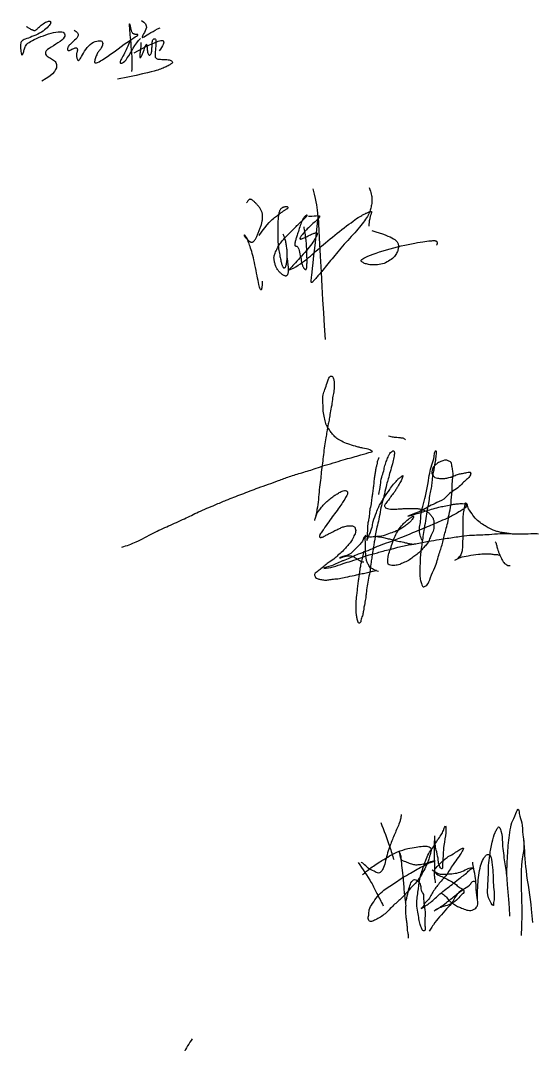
# Model space of a CAD drawing. Header units: millimetres. Extents: x 14385 to 129787, y 107826 to 186798.
# Drawn here: x 68383 to 69451, y 130557 to 132667 of the extents above; entities that cross this region are included whole.
import ezdxf

# ---------------------------------------------------------------- set-up
doc = ezdxf.new("R2010")
doc.units = ezdxf.units.MM
doc.header["$LTSCALE"] = 1000
doc.layers.add('TK', color=1, linetype='Continuous')

msp = doc.modelspace()

# ---------------------------------------------------------------- linework, layer by layer
at = {"layer": 'TK', "color": 12, "linetype": 'Continuous'}
for points in [[(68394.6, 132654.6), (68396.4, 132653.6), (68398.1, 132652.6), (68399.6, 132651.7), (68401.1, 132650.8), (68402.5, 132650), (68403.8, 132649.2), (68405.1, 132648.5), (68406.2, 132647.9), (68407.4, 132647.3), (68408.4, 132646.8), (68409.5, 132646.5), (68410.5, 132646.2), (68411.4, 132646), (68412.3, 132646.1), (68413.2, 132646.2), (68414.1, 132646.6), (68415, 132647.2), (68415.9, 132647.9), (68416.8, 132648.8), (68417.8, 132649.9), (68419, 132651.1), (68420.3, 132652.4), (68421.8, 132653.9), (68423.6, 132655.4), (68425.6, 132657), (68427.7, 132658.6), (68430, 132660.2), (68432.4, 132661.7), (68434.7, 132663), (68437, 132664.1), (68439, 132665), (68440.9, 132665.5), (68442.4, 132665.7), (68443.7, 132665.5), (68444.5, 132665), (68445.1, 132664.1), (68445.3, 132663), (68445.1, 132661.7), (68444.5, 132660.1), (68443.4, 132658.2), (68442, 132656.3), (68440.2, 132654.1), (68438, 132651.9), (68435.5, 132649.6), (68432.6, 132647.3), (68429.4, 132645), (68426, 132642.8), (68422.4, 132640.7), (68418.6, 132638.7), (68414.6, 132636.8), (68410.6, 132635.1), (68406.6, 132633.5), (68402.8, 132632), (68399.2, 132630.6), (68395.9, 132629.4), (68392.9, 132628.3), (68390.5, 132627.4), (68388.4, 132626.4), (68386.8, 132625.4), (68385.5, 132624.4), (68384.5, 132623.1), (68383.8, 132621.7), (68383.3, 132619.8), (68383, 132617.6), (68382.9, 132615), (68382.9, 132612.1), (68383.1, 132609), (68383.3, 132605.9), (68383.7, 132603), (68384.1, 132600.4), (68384.7, 132598.3), (68385.2, 132596.8), (68385.9, 132596.1), (68386.5, 132596.1), (68387.2, 132596.7), (68387.8, 132597.7), (68388.4, 132599.2), (68389, 132600.9), (68389.6, 132602.8), (68390.1, 132604.7), (68390.6, 132606.6), (68391, 132608.5), (68391.6, 132610.4), (68392.3, 132612.3), (68393.2, 132614.1), (68394.4, 132616), (68396, 132617.9), (68398.1, 132619.8), (68400.7, 132621.7), (68403.9, 132623.7), (68407.4, 132625.6), (68411.4, 132627.6), (68415.7, 132629.6), (68420.3, 132631.6), (68425.2, 132633.5), (68430.3, 132635.4), (68435.5, 132637.2), (68440.8, 132639), (68446.1, 132640.5), (68451.2, 132641.8), (68456, 132642.8), (68460.5, 132643.4), (68464.5, 132643.6), (68467.9, 132643.3), (68470.6, 132642.4), (68472.6, 132641.1), (68473.9, 132639.3), (68474.4, 132637.2), (68474.1, 132634.7), (68473, 132632.1), (68471, 132629.3), (68468.2, 132626.4), (68464.5, 132623.5), (68460.2, 132620.6), (68455.6, 132617.7), (68450.8, 132614.8), (68446.2, 132612), (68442.1, 132609.3), (68438.6, 132606.7), (68436, 132604.2), (68434.6, 132601.8), (68434.2, 132599.5), (68434.7, 132597.4), (68435.9, 132595.4), (68437.7, 132593.5), (68439.8, 132591.8), (68442.2, 132590.2), (68444.7, 132588.8), (68447, 132587.5), (68449.2, 132586.3), (68451.2, 132585.1), (68453.1, 132583.7), (68454.6, 132582.2), (68455.8, 132580.5), (68456.8, 132578.4), (68457.3, 132575.9), (68457.4, 132572.9), (68456.9, 132569.5), (68455.4, 132565.6), (68452.9, 132561.4), (68449, 132556.9), (68443.5, 132552.1), (68436.2, 132547.1), (68426.9, 132542)], [(68584.4, 132608.5), (68590.8, 132613.4), (68596.8, 132617.8), (68602.5, 132621.7), (68607.7, 132625.1), (68612.4, 132628.1), (68616.4, 132630.7), (68619.7, 132632.8), (68622.3, 132634.5), (68623.9, 132635.8), (68624.8, 132636.7), (68625.1, 132637.3), (68624.9, 132637.7), (68624.2, 132637.9), (68623.2, 132638), (68622.1, 132638), (68620.9, 132638.1), (68619.7, 132638.2), (68618.6, 132638.3), (68617.5, 132638.6), (68616.5, 132639), (68615.6, 132639.5), (68614.7, 132640.1), (68614, 132641), (68613.3, 132641.9), (68612.7, 132643.1), (68612.1, 132644.5), (68611.7, 132645.9), (68611.3, 132647.4), (68610.9, 132649), (68610.6, 132650.5), (68610.3, 132652), (68610, 132653.4), (68609.8, 132654.6), (68609.5, 132655.7), (68609.2, 132656.7), (68609, 132657.6), (68608.7, 132658.2), (68608.5, 132658.8), (68608.2, 132659.2), (68608, 132659.5), (68607.8, 132659.6), (68607.6, 132659.5), (68607.4, 132659.1), (68607.3, 132658.5), (68607.2, 132657.5), (68607.2, 132656.1), (68607.3, 132654.2), (68607.4, 132651.8), (68607.6, 132648.9), (68607.9, 132645.4), (68608.2, 132641.4), (68608.6, 132636.9), (68609.1, 132631.8), (68609.6, 132626.2), (68610.1, 132620.1), (68610.7, 132613.4), (68611.3, 132606.4), (68611.8, 132599), (68612.2, 132591.6), (68612.5, 132584.4), (68612.7, 132577.6), (68612.6, 132571.5), (68612.2, 132566.2), (68611.5, 132562)], [(68632.3, 132666.8), (68637.4, 132663.4), (68640.6, 132659.7), (68642.1, 132656), (68642.4, 132652.3), (68641.6, 132648.6), (68640.2, 132645.2), (68638.5, 132642), (68636.8, 132639.1), (68635.4, 132636.7), (68634.4, 132634.8), (68633.7, 132633.3), (68633.6, 132632.3), (68633.9, 132631.8), (68634.7, 132631.8), (68636.1, 132632.3), (68638.1, 132633.3), (68640.8, 132634.9), (68644, 132636.9), (68647.7, 132639.2), (68651.8, 132641.7), (68656.2, 132644.4), (68660.9, 132647), (68665.7, 132649.6), (68670.6, 132651.9)], [(68493.3, 132646.6), (68497.7, 132644), (68500.3, 132641.3), (68501.5, 132638.6), (68501.5, 132635.8), (68500.5, 132633.2), (68498.8, 132630.6), (68496.8, 132628.1), (68494.5, 132625.9), (68492.4, 132623.9), (68490.4, 132622.1), (68488.5, 132620.5), (68486.8, 132619), (68485.2, 132617.6), (68483.8, 132616.3), (68482.6, 132614.9), (68481.6, 132613.5), (68480.8, 132612), (68480.3, 132610.5), (68479.9, 132609.1), (68479.9, 132607.8), (68480.1, 132606.6), (68480.5, 132605.7), (68481.3, 132605.1), (68482.3, 132604.9), (68483.7, 132605.1), (68485.3, 132605.7), (68487, 132606.4), (68488.9, 132607.4), (68490.8, 132608.3), (68492.6, 132609.2), (68494.3, 132609.9), (68495.8, 132610.4), (68497.1, 132610.5), (68498.2, 132610.2), (68499, 132609.7), (68499.6, 132609), (68500, 132608.2), (68500.3, 132607.2), (68500.4, 132606.1), (68500.3, 132605.1), (68500.1, 132604.1), (68499.9, 132603.1), (68499.6, 132602.1), (68499.2, 132601.1), (68498.9, 132600), (68498.6, 132598.9), (68498.4, 132597.8), (68498.3, 132596.5), (68498.3, 132595.1), (68498.4, 132593.6), (68498.6, 132592.1), (68498.9, 132590.6), (68499.3, 132589.1), (68499.7, 132587.8), (68500.2, 132586.6), (68500.7, 132585.6), (68501.1, 132584.8), (68501.6, 132584.3), (68502.2, 132584.2), (68502.8, 132584.4), (68503.6, 132585.1), (68504.5, 132586.2), (68505.7, 132587.9), (68507.1, 132590.1), (68508.7, 132592.8), (68510.6, 132596.1), (68512.7, 132599.6), (68515.1, 132603.4), (68517.6, 132607.1), (68520.4, 132610.8), (68523.4, 132614.2), (68526.6, 132617.3), (68530, 132619.8), (68533.5, 132621.8), (68536.9, 132623.3), (68540.2, 132624.3), (68543.3, 132624.9), (68546.1, 132625), (68548.4, 132624.6), (68550.3, 132623.9), (68551.5, 132622.7), (68552.2, 132621.2), (68552.4, 132619.4), (68552.2, 132617.5), (68551.8, 132615.6), (68551.1, 132613.6), (68550.2, 132611.7), (68549.3, 132610), (68548.3, 132608.5), (68547.4, 132607.2), (68546.5, 132606), (68545.5, 132604.9), (68544.6, 132603.8), (68543.7, 132602.6), (68542.8, 132601.3), (68541.9, 132599.8), (68541, 132598), (68540.1, 132596.1), (68539.2, 132594), (68538.4, 132591.9), (68537.7, 132589.7), (68537.1, 132587.7), (68536.5, 132585.7), (68536.1, 132583.9), (68535.8, 132582.4), (68535.7, 132581.1), (68535.9, 132580.2), (68536.3, 132579.5), (68537.1, 132579.2), (68538.3, 132579.2), (68539.9, 132579.7), (68542, 132580.5), (68544.8, 132581.8), (68548.1, 132583.6), (68552.1, 132586), (68556.8, 132589), (68562.4, 132592.7), (68568.8, 132597.1), (68576.1, 132602.3), (68584.4, 132608.5)], [(68631.3, 132621.4), (68631.1, 132616.9), (68630.9, 132612.8), (68630.6, 132609.2), (68630.2, 132606), (68629.9, 132603.2), (68629.5, 132600.7), (68629.2, 132598.5), (68629, 132596.6), (68628.9, 132594.9), (68628.8, 132593.5), (68628.9, 132592.4), (68629, 132591.5), (68629.2, 132590.8), (68629.4, 132590.4), (68629.8, 132590.2), (68630.2, 132590.3), (68630.7, 132590.6), (68631.2, 132591.2), (68631.8, 132592), (68632.5, 132593.1), (68633.2, 132594.5), (68634, 132596.2), (68634.8, 132598.2), (68635.7, 132600.5), (68636.7, 132603.2), (68637.6, 132606), (68638.6, 132608.9), (68639.6, 132611.6), (68640.4, 132614), (68641.3, 132615.9), (68642, 132617.2), (68642.6, 132617.7), (68643, 132617.2), (68643.4, 132616), (68643.6, 132614.1), (68643.8, 132611.8), (68644, 132609.3), (68644.2, 132606.6), (68644.5, 132604), (68644.8, 132601.6), (68645.3, 132599.6), (68645.9, 132598), (68646.6, 132596.8), (68647.4, 132595.9), (68648.2, 132595.4), (68649, 132595.2), (68649.7, 132595.4), (68650.5, 132595.8), (68651.1, 132596.5), (68651.8, 132597.5), (68652.3, 132598.7), (68652.8, 132600.1), (68653.2, 132601.8), (68653.5, 132603.6), (68653.7, 132605.7), (68653.9, 132607.9), (68654, 132610.2), (68654.1, 132612.6), (68654.2, 132615.1), (68654.2, 132617.5), (68654.4, 132619.8), (68654.6, 132622), (68654.9, 132624), (68655.4, 132625.7), (68656.1, 132627.1), (68656.9, 132628.2), (68657.7, 132628.9), (68658.6, 132629.3), (68659.5, 132629.3), (68660.4, 132628.9), (68661.1, 132628.1), (68661.7, 132626.9), (68662, 132625.2), (68662.2, 132623.2), (68662.3, 132621), (68662.2, 132618.5), (68662, 132615.8), (68661.8, 132613.1), (68661.5, 132610.4), (68661.2, 132607.8), (68661, 132605.3), (68660.8, 132603), (68660.6, 132600.9), (68660.5, 132598.9), (68660.4, 132597), (68660.4, 132595.4), (68660.5, 132593.9), (68660.6, 132592.5), (68660.9, 132591.4), (68661.3, 132590.4), (68661.8, 132589.5), (68662.5, 132588.8), (68663.4, 132588.2), (68664.5, 132587.8), (68665.9, 132587.4), (68667.6, 132587.1), (68669.6, 132586.9), (68671.9, 132586.8), (68674.4, 132586.7), (68677, 132586.6), (68679.6, 132586.5), (68682.2, 132586.3), (68684.8, 132586.1), (68687.1, 132585.8), (68689.3, 132585.4), (68691.2, 132584.9), (68692.8, 132584.3), (68694.2, 132583.6), (68695.2, 132582.9), (68695.9, 132582), (68696.2, 132581.2), (68696.2, 132580.3), (68695.8, 132579.4), (68695, 132578.4), (68693.9, 132577.5), (68692.5, 132576.5), (68690.9, 132575.5), (68689.2, 132574.5), (68687.3, 132573.5), (68685.4, 132572.5), (68683.4, 132571.5), (68681.3, 132570.5), (68679.2, 132569.6), (68676.9, 132568.6), (68674.5, 132567.6), (68671.9, 132566.5), (68669, 132565.5), (68666, 132564.5), (68662.6, 132563.4), (68658.3, 132562.2), (68652.6, 132560.8), (68644.9, 132558.9), (68634.6, 132556.6), (68621.2, 132553.7), (68604.1, 132550.1), (68582.6, 132545.7)], [(68609.2, 132626.1), (68607.5, 132621.8), (68605.8, 132617.6), (68604.1, 132613.6), (68602.4, 132609.7), (68600.7, 132606), (68599, 132602.5), (68597.4, 132599.2), (68595.8, 132596), (68594.2, 132593.1), (68592.6, 132590.4), (68591.3, 132587.9), (68590.1, 132585.7), (68589.2, 132583.7), (68588.5, 132582), (68588.3, 132580.7), (68588.4, 132579.7), (68589.1, 132579), (68590.1, 132578.8), (68591.6, 132579), (68593.4, 132579.8), (68595.5, 132581.2), (68597.9, 132583.3), (68600.5, 132586), (68603.2, 132589.6), (68606.1, 132594), (68609.1, 132599), (68612.2, 132604.4), (68615.5, 132609.9), (68618.9, 132615.5), (68622.5, 132620.7), (68626.3, 132625.4), (68630.2, 132629.4)], [(68617.4, 132600.4), (68635.2, 132609.5), (68649.1, 132616.3), (68659.5, 132621), (68667, 132624), (68672, 132625.5), (68675.1, 132625.8), (68676.9, 132625.4), (68677.7, 132624.3), (68678.1, 132622.9), (68678.2, 132621.3), (68677.8, 132619.3), (68677, 132617.1), (68675.7, 132614.4), (68673.9, 132611.4), (68671.5, 132608), (68668.7, 132604.1)], [(69101.7, 132322.4), (69103.1, 132318.7), (69104.4, 132315.4), (69105.3, 132312.2), (69106.1, 132309.2), (69106.6, 132306.4), (69107, 132303.8), (69107.3, 132301.2), (69107.4, 132298.8), (69107.5, 132296.4), (69107.4, 132294), (69107.2, 132291.7), (69107, 132289.4), (69106.7, 132287.2), (69106.2, 132284.9), (69105.8, 132282.6), (69105.2, 132280.4), (69104.5, 132278.1), (69103.8, 132275.8), (69103, 132273.4), (69102, 132270.9), (69100.9, 132268.4), (69099.6, 132265.8), (69098.1, 132263.1), (69096.4, 132260.2), (69094.5, 132257.3), (69092.3, 132254.2), (69090, 132251), (69087.4, 132247.6), (69084.7, 132244.2), (69081.8, 132240.6), (69078.7, 132237), (69075.4, 132233.2), (69072, 132229.4), (69068.5, 132225.5), (69064.9, 132221.5), (69061.3, 132217.6), (69057.6, 132213.6), (69054, 132209.6), (69050.4, 132205.6), (69046.9, 132201.7), (69043.6, 132197.8), (69040.3, 132194), (69037.1, 132190.2), (69034.1, 132186.5), (69031, 132182.9), (69028.1, 132179.3), (69025.2, 132175.7), (69022.4, 132172.2), (69019.6, 132168.7), (69016.8, 132165.3), (69014.1, 132161.9), (69011.4, 132158.7), (69008.9, 132155.6), (69006.4, 132152.6), (69004.1, 132149.8), (69001.9, 132147.2), (68999.9, 132144.8), (68998, 132142.6), (68996.2, 132140.5), (68994.6, 132138.6), (68993.1, 132136.9), (68991.7, 132135.3), (68990.4, 132133.9), (68989.2, 132132.6), (68988.2, 132131.4), (68987.2, 132130.3), (68986.3, 132129.3), (68985.5, 132128.5), (68984.8, 132127.8), (68984.2, 132127.3), (68983.7, 132126.9), (68983.3, 132126.7), (68982.9, 132126.8), (68982.6, 132127.1), (68982.5, 132127.7), (68982.4, 132128.7), (68982.4, 132130.2), (68982.5, 132132.3), (68982.7, 132134.9), (68983, 132138.2), (68983.5, 132142.3), (68984.1, 132148), (68985.1, 132156.1), (68986.3, 132167.4), (68988, 132182.8), (68990.2, 132203.1), (68993, 132229.1), (68996.4, 132261.7)], [(68996.4, 132261.7), (68995.7, 132269.7), (68995.1, 132276.1), (68994.5, 132281.6), (68993.7, 132287), (68992.6, 132292.8), (68991.2, 132299.8), (68989.2, 132308.6), (68986.6, 132320)], [(68881.2, 132129.8), (68881.1, 132125.1), (68881, 132121.3), (68880.8, 132118.2), (68880.5, 132115.8), (68880.1, 132114), (68879.7, 132112.8), (68879.3, 132112.1), (68878.8, 132111.8), (68878.3, 132112), (68877.8, 132112.6), (68877.2, 132113.7), (68876.6, 132115.3), (68875.9, 132117.3), (68875.2, 132119.9), (68874.4, 132123.1), (68873.6, 132126.8), (68872.7, 132131.1), (68871.7, 132135.8), (68870.7, 132141), (68869.7, 132146.4), (68868.6, 132151.9), (68867.5, 132157.5), (68866.4, 132163), (68865.3, 132168.3), (68864.1, 132173.3), (68863, 132178), (68861.8, 132182.5), (68860.7, 132186.7), (68859.6, 132190.6), (68858.5, 132194.3), (68857.4, 132197.7), (68856.4, 132200.9), (68855.4, 132203.9), (68854.5, 132206.7), (68853.5, 132209.3), (68852.6, 132211.7), (68851.8, 132213.9), (68850.9, 132215.9), (68850.1, 132217.6), (68849.3, 132219.2), (68848.5, 132220.5), (68847.8, 132221.7), (68847.1, 132222.6), (68846.4, 132223.4), (68845.8, 132224), (68845.2, 132224.4), (68844.8, 132224.7), (68844.4, 132224.9), (68844.1, 132224.9), (68843.9, 132224.7), (68843.8, 132224.5), (68843.8, 132224.1), (68844, 132223.6), (68844.3, 132222.9), (68844.8, 132222.1), (68845.5, 132221.2), (68846.3, 132220.2), (68847.3, 132219), (68848.4, 132217.8), (68849.6, 132216.6), (68850.9, 132215.4), (68852.1, 132214.2), (68853.3, 132213.2), (68854.4, 132212.3), (68855.5, 132211.5), (68856.4, 132210.9), (68857.3, 132210.5), (68858.1, 132210.2), (68858.9, 132210.1), (68859.6, 132210), (68860.3, 132210.1), (68861.1, 132210.3), (68861.8, 132210.6), (68862.6, 132211), (68863.3, 132211.6), (68864.1, 132212.2), (68864.9, 132213), (68865.7, 132213.8), (68866.4, 132214.9), (68867.2, 132216), (68867.9, 132217.3), (68868.6, 132218.7), (68869.3, 132220.2), (68870, 132221.8), (68870.7, 132223.5), (68871.4, 132225.2), (68872.1, 132226.9), (68872.8, 132228.7), (68873.5, 132230.5), (68874.2, 132232.3), (68874.9, 132234), (68875.6, 132235.8), (68876.4, 132237.5), (68877, 132239.3), (68877.7, 132241), (68878.3, 132242.7), (68878.9, 132244.4), (68879.5, 132246.1), (68880, 132247.7), (68880.4, 132249.4), (68880.8, 132251), (68881.2, 132252.6), (68881.5, 132254.2), (68881.8, 132255.8), (68882, 132257.4), (68882.1, 132259), (68882.2, 132260.6), (68882.2, 132262.1), (68882.2, 132263.7), (68882.1, 132265.2), (68881.9, 132266.7), (68881.6, 132268.2), (68881.3, 132269.7), (68880.9, 132271.2), (68880.5, 132272.6), (68880, 132274.1), (68879.4, 132275.5), (68878.7, 132276.8), (68877.9, 132278.2), (68877.1, 132279.5), (68876.2, 132280.8), (68875.2, 132282.1), (68874.2, 132283.4), (68873.2, 132284.6), (68872.2, 132285.8), (68871.1, 132286.9), (68870.1, 132288), (68869.1, 132289.1), (68868.1, 132290.2), (68867.2, 132291.2), (68866.3, 132292.1), (68865.4, 132293), (68864.5, 132293.9), (68863.6, 132294.7), (68862.8, 132295.4), (68861.9, 132296.1), (68861, 132296.7), (68860.1, 132297.2), (68859.2, 132297.6), (68858.3, 132298), (68857.4, 132298.2), (68856.5, 132298.3), (68855.7, 132298.3), (68855, 132298.2), (68854.2, 132297.9), (68853.5, 132297.5), (68852.9, 132296.9), (68852.2, 132296.1), (68851.5, 132295.2), (68850.8, 132294.1), (68850, 132292.7), (68849.1, 132291.2)], [(68875.1, 132223.8), (68881.4, 132232.7), (68886.9, 132239.9), (68891.6, 132245.7), (68895.6, 132250.3), (68899.1, 132253.9), (68902, 132256.6), (68904.6, 132258.9), (68906.9, 132260.7), (68909, 132262.4), (68910.9, 132263.9), (68912.7, 132265.3), (68914.4, 132266.6), (68915.9, 132267.8), (68917.4, 132268.9), (68918.9, 132269.9), (68920.3, 132270.9), (68921.6, 132271.8), (68922.9, 132272.7), (68924.2, 132273.6), (68925.5, 132274.4), (68926.7, 132275.2), (68927.8, 132275.9), (68928.9, 132276.6), (68929.9, 132277.3), (68930.9, 132277.9), (68931.7, 132278.5), (68932.5, 132279), (68933.2, 132279.5), (68933.8, 132280), (68934.2, 132280.4), (68934.5, 132280.8), (68934.6, 132281.2), (68934.6, 132281.6), (68934.4, 132281.9), (68934.1, 132282.2), (68933.6, 132282.5), (68933, 132282.7), (68932.3, 132282.9), (68931.5, 132283), (68930.7, 132283), (68929.7, 132283), (68928.7, 132282.9), (68927.7, 132282.7), (68926.6, 132282.4), (68925.5, 132282.1), (68924.4, 132281.7), (68923.4, 132281.2), (68922.4, 132280.7), (68921.5, 132280.1), (68920.6, 132279.4), (68919.8, 132278.6), (68919.1, 132277.7), (68918.4, 132276.7), (68917.7, 132275.6), (68917.1, 132274.4), (68916.6, 132273), (68916.1, 132271.6), (68915.7, 132269.9), (68915.3, 132268.1), (68915, 132266.2), (68914.7, 132264.1), (68914.4, 132261.8), (68914.2, 132259.4), (68914, 132256.8), (68913.8, 132254), (68913.7, 132251), (68913.6, 132247.9), (68913.5, 132244.7), (68913.5, 132241.4), (68913.5, 132238), (68913.4, 132234.6), (68913.4, 132231.1), (68913.4, 132227.6), (68913.4, 132224.2), (68913.4, 132220.7), (68913.5, 132217.2), (68913.6, 132213.7), (68913.8, 132210.2), (68914, 132206.7), (68914.3, 132203.3), (68914.6, 132199.8), (68915.1, 132196.5), (68915.6, 132193.1), (68916.1, 132189.9), (68916.7, 132186.7), (68917.3, 132183.7), (68917.8, 132180.8), (68918.4, 132178.1), (68918.9, 132175.6), (68919.4, 132173.3), (68919.9, 132171.1), (68920.3, 132169.1), (68920.8, 132167.3), (68921.2, 132165.6), (68921.7, 132164.1), (68922.1, 132162.7), (68922.6, 132161.4), (68923.1, 132160.3), (68923.7, 132159.3), (68924.2, 132158.5), (68924.8, 132157.8), (68925.4, 132157.4), (68926, 132157.1), (68926.6, 132157), (68927.2, 132157.1), (68927.9, 132157.5), (68928.5, 132158), (68929.1, 132158.8), (68929.7, 132159.9), (68930.2, 132161.2), (68930.8, 132162.7), (68931.2, 132164.5), (68931.7, 132166.6), (68932, 132168.9), (68932.3, 132171.4), (68932.6, 132174), (68932.7, 132176.7), (68932.9, 132179.4), (68932.9, 132182.1), (68932.9, 132184.8), (68932.9, 132187.3), (68932.8, 132189.7), (68932.7, 132192), (68932.5, 132194.3), (68932.2, 132196.5), (68931.9, 132198.6), (68931.6, 132200.8), (68931.3, 132202.9), (68930.9, 132205), (68930.5, 132207.2), (68930.1, 132209.3), (68929.7, 132211.3), (68929.2, 132213.3), (68928.7, 132215.2), (68928.2, 132217), (68927.7, 132218.7), (68927.2, 132220.2), (68926.6, 132221.6), (68926.1, 132222.9), (68925.6, 132224), (68925, 132224.9), (68924.5, 132225.7), (68924.1, 132226.3), (68923.6, 132226.7)], [(68935.3, 132152.3), (68940.6, 132154.4), (68945.7, 132156.8), (68950.6, 132159.4), (68955.4, 132162.3), (68960.1, 132165.3), (68964.5, 132168.5), (68968.8, 132171.7), (68973, 132175), (68976.9, 132178.2), (68980.8, 132181.4), (68984.5, 132184.7), (68988.2, 132187.9), (68991.9, 132191.2), (68995.7, 132194.6), (68999.6, 132198), (69003.6, 132201.5), (69007.7, 132205.2), (69012.1, 132208.9), (69016.6, 132212.7), (69021.2, 132216.6), (69025.9, 132220.5), (69030.7, 132224.4), (69035.6, 132228.3), (69040.5, 132232.2), (69045.5, 132236.1), (69050.4, 132239.8), (69055.2, 132243.5), (69059.9, 132246.9), (69064.4, 132250.2), (69068.6, 132253.3), (69072.5, 132256), (69076, 132258.5), (69079.1, 132260.6), (69081.9, 132262.4), (69084.3, 132263.9), (69086.4, 132265.2), (69088.3, 132266.2), (69090.1, 132267.2), (69091.7, 132268), (69093.2, 132268.7), (69094.8, 132269.5), (69096.2, 132270.1), (69097.7, 132270.8), (69099, 132271.3), (69100.3, 132271.9), (69101.5, 132272.3), (69102.6, 132272.7), (69103.6, 132273.1), (69104.5, 132273.3), (69105.2, 132273.5), (69105.7, 132273.5), (69106.2, 132273.5), (69106.5, 132273.3), (69106.7, 132273), (69106.8, 132272.6), (69106.8, 132272.1), (69106.7, 132271.4), (69106.5, 132270.5), (69106.2, 132269.6), (69105.8, 132268.5), (69105.4, 132267.3), (69105, 132266.1), (69104.6, 132264.7), (69104.1, 132263.3), (69103.7, 132261.8), (69103.3, 132260.2), (69102.9, 132258.3), (69102.5, 132256.2), (69102.1, 132253.7), (69101.7, 132250.7), (69101.2, 132247.3), (69100.8, 132243.2)], [(68933, 132177.1), (68933.7, 132169.6), (68934.3, 132163.4), (68934.6, 132158.5), (68934.8, 132154.7), (68934.9, 132151.6), (68934.8, 132149.3), (68934.6, 132147.5), (68934.4, 132146), (68934.1, 132144.7), (68933.7, 132143.6), (68933.3, 132142.6), (68932.8, 132141.9), (68932.3, 132141.2), (68931.7, 132140.7), (68931, 132140.4), (68930.2, 132140.3), (68929.4, 132140.3), (68928.6, 132140.4), (68927.6, 132140.7), (68926.6, 132141.1), (68925.6, 132141.6), (68924.6, 132142.2), (68923.6, 132142.9), (68922.5, 132143.6), (68921.5, 132144.4), (68920.4, 132145.3), (68919.4, 132146.1), (68918.4, 132147), (68917.4, 132147.9), (68916.5, 132148.9), (68915.6, 132149.8), (68914.7, 132150.8), (68913.9, 132151.8), (68913.2, 132152.7), (68912.4, 132153.8), (68911.8, 132154.8), (68911.1, 132156), (68910.5, 132157.2), (68909.9, 132158.6), (68909.3, 132160.1), (68908.7, 132161.7), (68908.2, 132163.5), (68907.7, 132165.3), (68907.2, 132167.1), (68906.8, 132169), (68906.4, 132170.8), (68906.1, 132172.5), (68905.8, 132174.1), (68905.6, 132175.6), (68905.5, 132176.9), (68905.5, 132178.2), (68905.6, 132179.5), (68905.8, 132180.8), (68906.1, 132182.2), (68906.5, 132183.8), (68907.2, 132185.6), (68907.9, 132187.6), (68908.9, 132189.8), (68909.9, 132192.1), (68911.1, 132194.6), (68912.3, 132197), (68913.6, 132199.5), (68915, 132202), (68916.5, 132204.3), (68917.9, 132206.5), (68919.4, 132208.6), (68920.9, 132210.6), (68922.5, 132212.5), (68924.1, 132214.4), (68925.7, 132216.2), (68927.4, 132218.1), (68929.2, 132220), (68931, 132221.9), (68933, 132223.9), (68934.9, 132225.9), (68936.9, 132228), (68938.9, 132230.1), (68941, 132232.1), (68943, 132234.2), (68945, 132236.3), (68947.1, 132238.3), (68949.1, 132240.2), (68951.1, 132242.2), (68953, 132244.1), (68955, 132246), (68957, 132247.9), (68958.9, 132249.8), (68960.9, 132251.6), (68962.8, 132253.5), (68964.8, 132255.3), (68966.6, 132257), (68968.3, 132258.7), (68969.8, 132260.2), (68971.2, 132261.6), (68972.3, 132262.8), (68973.1, 132263.8), (68973.6, 132264.6), (68973.8, 132265.2), (68973.7, 132265.6), (68973.5, 132265.7), (68973, 132265.7), (68972.4, 132265.5), (68971.6, 132265.1), (68970.8, 132264.5), (68969.9, 132263.7), (68969, 132262.8), (68968, 132261.7), (68966.9, 132260.4), (68965.9, 132258.8), (68964.8, 132257), (68963.8, 132255), (68962.7, 132252.7), (68961.6, 132250.1), (68960.6, 132247.3), (68959.6, 132244.3), (68958.6, 132241.3), (68957.6, 132238.2), (68956.7, 132235.2), (68955.8, 132232.3), (68954.9, 132229.5), (68954.1, 132227), (68953.4, 132224.7), (68952.7, 132222.5), (68952.1, 132220.5), (68951.5, 132218.6), (68950.9, 132216.8), (68950.4, 132215), (68949.9, 132213.3), (68949.5, 132211.5), (68949.1, 132209.8), (68948.8, 132208.2), (68948.5, 132206.6), (68948.4, 132205.3), (68948.4, 132204.1), (68948.6, 132203.2), (68948.9, 132202.6), (68949.4, 132202.3), (68950.1, 132202.2), (68950.8, 132202.1), (68951.7, 132202), (68952.6, 132201.7), (68953.6, 132201.1), (68954.6, 132200), (68955.6, 132198.3), (68956.5, 132195.9), (68957.4, 132192.9), (68958.3, 132189.6), (68959.1, 132185.9), (68959.8, 132182.1), (68960.6, 132178.4), (68961.3, 132174.8), (68961.9, 132171.5), (68962.5, 132168.7), (68963.1, 132166.3), (68963.6, 132164.2), (68964.1, 132162.5), (68964.6, 132161.1), (68965.1, 132159.9), (68965.6, 132158.9), (68966.1, 132158), (68966.6, 132157.2), (68967.1, 132156.5), (68967.6, 132155.9), (68968.1, 132155.3), (68968.6, 132154.8), (68969.1, 132154.4), (68969.5, 132154.1), (68969.9, 132153.9), (68970.3, 132153.7), (68970.7, 132153.6), (68971, 132153.6), (68971.4, 132153.7), (68971.7, 132153.8), (68971.9, 132154.1), (68972.2, 132154.5), (68972.4, 132155), (68972.6, 132155.6), (68972.8, 132156.3), (68973, 132157.3), (68973.2, 132158.4), (68973.4, 132159.7), (68973.5, 132161.2), (68973.6, 132163), (68973.6, 132165.1), (68973.7, 132167.5), (68973.7, 132170), (68973.7, 132172.8), (68973.7, 132175.6), (68973.6, 132178.4), (68973.5, 132181.2), (68973.5, 132183.8), (68973.4, 132186.3), (68973.3, 132188.5), (68973.3, 132190.4), (68973.2, 132192.1), (68973.1, 132193.7), (68973.1, 132195.1), (68973, 132196.5), (68973, 132197.8), (68972.9, 132199.1), (68972.9, 132200.4), (68972.9, 132201.7), (68972.8, 132203.2), (68972.7, 132204.9), (68972.6, 132206.8), (68972.4, 132208.9), (68972.1, 132211.5), (68971.8, 132214.3), (68971.3, 132217.6), (68970.8, 132221.2), (68970.2, 132225), (68969.7, 132228.8), (68969.1, 132232.5), (68968.6, 132235.9), (68968.1, 132239), (68967.7, 132241.5)], [(68976.5, 132263.4), (68983.3, 132263.9), (68988.6, 132264.3), (68992.5, 132264.6), (68995.4, 132264.7), (68997.3, 132264.6), (68998.5, 132264.4), (68999.2, 132264.1), (68999.4, 132263.7), (68999.5, 132263.1), (68999.4, 132262.4), (68999.1, 132261.7), (68998.5, 132260.8), (68997.8, 132259.7), (68996.8, 132258.5), (68995.6, 132257.2), (68994.1, 132255.7), (68992.3, 132254), (68990.3, 132252.2), (68988.2, 132250.3), (68985.9, 132248.3), (68983.5, 132246.2), (68981.1, 132244), (68978.8, 132241.9), (68976.5, 132239.7), (68974.3, 132237.6), (68972.3, 132235.4), (68970.4, 132233.4), (68968.7, 132231.4), (68967, 132229.4), (68965.5, 132227.6), (68964.2, 132225.9), (68963, 132224.3), (68961.9, 132222.9), (68961, 132221.6), (68960.2, 132220.4), (68959.7, 132219.4), (68959.2, 132218.6), (68959, 132217.9), (68959, 132217.3), (68959.1, 132216.9), (68959.5, 132216.6), (68960.1, 132216.5), (68960.9, 132216.5), (68961.9, 132216.6), (68963, 132216.9), (68964.4, 132217.4), (68966, 132218), (68967.8, 132218.8), (68969.7, 132219.7), (68971.8, 132220.7), (68974, 132221.9), (68976.3, 132223), (68978.5, 132224.2), (68980.7, 132225.3), (68982.9, 132226.3), (68984.8, 132227.2), (68986.7, 132228), (68988.3, 132228.5), (68989.8, 132228.9), (68991, 132229.2), (68992.1, 132229.3), (68993, 132229.3), (68993.8, 132229.1), (68994.3, 132228.8), (68994.7, 132228.4), (68994.9, 132227.8), (68994.9, 132227), (68994.7, 132226.1), (68994.3, 132224.9), (68993.7, 132223.5), (68992.8, 132221.9), (68991.8, 132220), (68990.6, 132217.8), (68989.1, 132215.4), (68987.4, 132212.7), (68985.5, 132209.8), (68983.3, 132206.7), (68980.9, 132203.5), (68978.3, 132200), (68975.5, 132196.4), (68972.4, 132192.7), (68969.2, 132188.9), (68965.9, 132185.1), (68962.5, 132181.3), (68959.1, 132177.6), (68955.9, 132174), (68952.7, 132170.6), (68949.8, 132167.4), (68947.1, 132164.5), (68944.7, 132161.8), (68942.5, 132159.5), (68940.5, 132157.4), (68938.8, 132155.7), (68937.3, 132154.2), (68936.1, 132153.1), (68935, 132152.3)], [(68996.5, 132262.2), (68998.8, 132218.9), (69000.8, 132181.2), (69002.6, 132148.2), (69004.2, 132118.5), (69005.8, 132090.9), (69007.4, 132064.3), (69009.1, 132037.5), (69010.9, 132009.3)], [(69107, 132233.8), (69115.2, 132231.4), (69122.6, 132229.1), (69129.2, 132226.9), (69135.1, 132224.8), (69140.4, 132222.7), (69144.9, 132220.8), (69148.8, 132218.9), (69152, 132217.1), (69154.7, 132215.4), (69156.8, 132213.8), (69158.4, 132212.3), (69159.6, 132210.8), (69160.5, 132209.4), (69161.1, 132208), (69161.6, 132206.6), (69161.8, 132205.3), (69162.1, 132204), (69162.2, 132202.7), (69162.3, 132201.4), (69162.3, 132200.1), (69162.1, 132198.7), (69161.9, 132197.3), (69161.6, 132195.7), (69161.2, 132194.1), (69160.6, 132192.4), (69159.9, 132190.6), (69159.1, 132188.7), (69158.1, 132186.7), (69156.8, 132184.7), (69155.4, 132182.6), (69153.7, 132180.6), (69151.8, 132178.6), (69149.7, 132176.5), (69147.3, 132174.5), (69144.6, 132172.6), (69141.8, 132170.9), (69138.8, 132169.2), (69135.7, 132167.7), (69132.4, 132166.4), (69129.1, 132165.3), (69125.7, 132164.4), (69122.2, 132163.8), (69118.8, 132163.4), (69115.4, 132163.1), (69112.1, 132163), (69108.9, 132163.1), (69105.9, 132163.3), (69103.1, 132163.6), (69100.5, 132164.1), (69098.1, 132164.5), (69096, 132165.1), (69094.1, 132165.7), (69092.3, 132166.4), (69090.7, 132167.1), (69089.3, 132167.9), (69088, 132168.6), (69086.9, 132169.4), (69086, 132170.3), (69085.4, 132171.1), (69085.2, 132172.1), (69085.6, 132173.2), (69086.7, 132174.4), (69088.4, 132175.8), (69091.1, 132177.4), (69094.6, 132179.1), (69099.1, 132181.1), (69104.2, 132183.2), (69110.1, 132185.4), (69116.4, 132187.6), (69123.2, 132189.9), (69130.4, 132192.1), (69137.8, 132194.3), (69145.3, 132196.4), (69152.9, 132198.5), (69160.5, 132200.4), (69168, 132202.2), (69175.3, 132203.8), (69182.4, 132205.4), (69189.2, 132206.8), (69195.6, 132208), (69201.6, 132209.1), (69207.1, 132210.1), (69212.2, 132210.9), (69216.8, 132211.6), (69221, 132212.2), (69224.7, 132212.6), (69228, 132212.9), (69230.9, 132213.1), (69233.3, 132213.3), (69235.2, 132213.3), (69236.9, 132213.2), (69238.2, 132213), (69239.2, 132212.7), (69240, 132212.3), (69240.6, 132211.8), (69241.1, 132211.1), (69241.4, 132210.4), (69241.7, 132209.6), (69241.8, 132208.7), (69241.8, 132207.8), (69241.7, 132206.8), (69241.5, 132205.8), (69241.1, 132204.8), (69240.6, 132203.7)]]:
    msp.add_lwpolyline(points, dxfattribs=at)
for points in [[(68592.2, 131581.4), (68621.4, 131592.6), (68656.7, 131610.6), (68688.3, 131625.4), (68721.1, 131640.2), (68749.8, 131654.1), (68784.5, 131668.9), (68807, 131678.4), (68839.2, 131690.8), (68873.2, 131703.9), (68914.7, 131718.7), (68937.2, 131727.1), (68963.3, 131735.1), (68992.3, 131744.1), (69011.3, 131750.5), (69033.1, 131756.8), (69053.1, 131763.2), (69068.7, 131767), (69084.5, 131771.8), (69095.5, 131774.7), (69104.3, 131777.5), (69108.7, 131778.9), (69107.7, 131779.6), (69103, 131782.2), (69088.5, 131785.8), (69080.9, 131787.4), (69073.3, 131789.5), (69058.1, 131794.2), (69045.2, 131799.8), (69035, 131805.7), (69027.6, 131812.9), (69022.3, 131819.8), (69017.3, 131827.1), (69013.3, 131833.8), (69010.2, 131845.1), (69007.5, 131858.3), (69006.9, 131871.8), (69006.1, 131883.4), (69006, 131889.1), (69006.9, 131895.2), (69010.4, 131906.2), (69015.3, 131920), (69018.2, 131928.3), (69019.8, 131931.6), (69021.2, 131933.5), (69023.5, 131934.1), (69026.1, 131933.2), (69027.7, 131930.6), (69029, 131926.9), (69029.3, 131923.3), (69029.8, 131914.8), (69028.7, 131901.4), (69026.5, 131889.5), (69024.5, 131874.1), (69021.3, 131858.3), (69019.6, 131845.8), (69017.6, 131835.4), (69014.5, 131819.4), (69012.5, 131807.1), (69009.5, 131790.3), (69007.7, 131772.4), (69005.3, 131755), (69003.1, 131736.4), (69001.6, 131719.9), (68999, 131699.9), (68997.1, 131679.8), (68994.2, 131659), (68992.3, 131647.6), (68990, 131639.3), (68988.8, 131636.4)], [(69141.8, 131810.9), (69146.8, 131809.3), (69155.5, 131808.4), (69162.1, 131807.9), (69168.9, 131806.9), (69172.7, 131806), (69174.3, 131804.8), (69176.6, 131803.1)], [(69121.8, 131690.4), (69125.1, 131709.9), (69127.7, 131725.8), (69131.7, 131738.8), (69134.4, 131750.1), (69138, 131760.4), (69141.7, 131769.5), (69144.3, 131774.6), (69148, 131778.1), (69150.5, 131779.8), (69152.8, 131779.7), (69153.4, 131778), (69154, 131775.5), (69153.5, 131772.1), (69152.6, 131766.5), (69149.9, 131753.4), (69145, 131736.8), (69141.2, 131722.6), (69137.7, 131710.8), (69133.3, 131691.1), (69128.8, 131674.4), (69125.4, 131659), (69121.6, 131639.1), (69117.9, 131622.7), (69115, 131609.4), (69112.7, 131594.5), (69111.2, 131585.9), (69109.3, 131573.8), (69107.6, 131561.9), (69105.6, 131550.7), (69103.6, 131534.3), (69100.5, 131517.5), (69097.6, 131501.6), (69095.6, 131486.3), (69094.6, 131477.2), (69092.6, 131465.7), (69089.9, 131450.3), (69088.5, 131442.1), (69085.4, 131433.5), (69084.3, 131428), (69081.9, 131425.1), (69079.9, 131425.5), (69079, 131427.2), (69077.6, 131431.2), (69076.2, 131438.7), (69075.4, 131442.3), (69075.2, 131461.2), (69075.9, 131479.8), (69076.6, 131483.4), (69077.6, 131494.2), (69078.8, 131505.6), (69080.2, 131515.9), (69083.1, 131535.7), (69084.8, 131545.1), (69087.6, 131555.4), (69090.2, 131567.3), (69091.5, 131573.5)], [(69122.7, 131766.7), (69121.2, 131764), (69118.6, 131757.7), (69117.4, 131751.5), (69115.8, 131744.9), (69115.1, 131740.8), (69113.6, 131731.7), (69112.3, 131723.8), (69111.2, 131712.1), (69109.8, 131701.7), (69108.5, 131691), (69107, 131682.4), (69105.7, 131670.9), (69102.9, 131657.3), (69102.3, 131649.5), (69100.6, 131638.2), (69099, 131629.4), (69098, 131610.5), (69097.4, 131601.6), (69097.1, 131595.1)], [(69210.9, 131595.5), (69206.9, 131606.5), (69205.5, 131619.5), (69207.4, 131632.4), (69208.5, 131647), (69212.3, 131665.6), (69217.9, 131686.9), (69223.3, 131714.2), (69226.7, 131734), (69231, 131751), (69235.9, 131768.1), (69237.9, 131778.8), (69239.4, 131780.9), (69239.8, 131776.1), (69239, 131766.7), (69237.9, 131758.1), (69235.5, 131745.1), (69234.8, 131740.5), (69233.8, 131735.5), (69232.3, 131726.3), (69231.2, 131716.2), (69229.6, 131703.8), (69226.8, 131691.4), (69224.8, 131676.2), (69221.5, 131658.8), (69218.8, 131641), (69215.2, 131620), (69212.7, 131603.6), (69210.7, 131589.9), (69208.5, 131574.9), (69207.1, 131561.1), (69206.8, 131550.2), (69206.1, 131537), (69206.3, 131524.2), (69207.5, 131512.7), (69210.6, 131504.1), (69213, 131500), (69215.9, 131500.9), (69220.7, 131503.6), (69227.9, 131518.9), (69237.1, 131539.8), (69246.4, 131568.7), (69253.7, 131592), (69259.7, 131616.8), (69263.8, 131632), (69266.4, 131649.2), (69270.5, 131668), (69270.9, 131678.4), (69273.1, 131702.9), (69273.4, 131716.3), (69275, 131732), (69273.8, 131741.6), (69272.2, 131751.3), (69270.9, 131756.2), (69264.5, 131759.7), (69259.8, 131761), (69254, 131759.8), (69245, 131755.9), (69240.8, 131752.9), (69237.6, 131750.3), (69233, 131744.6), (69231.4, 131740.1), (69230.9, 131734.1), (69232.4, 131730.5), (69235.2, 131727.1), (69240, 131724.4), (69245, 131723.6), (69252, 131722.8), (69259.6, 131723.7), (69268.5, 131725.5), (69277.1, 131728.6), (69285.8, 131731.9), (69294.5, 131733.7), (69303.1, 131735.5), (69308.7, 131736.1), (69310.5, 131735.5), (69311.1, 131734.4), (69311, 131732.4), (69309.5, 131728.6), (69304.3, 131722.5), (69296.6, 131715.4), (69287.4, 131706.5), (69275.3, 131697.5), (69265.2, 131690.3), (69259.4, 131683.9), (69241.5, 131673.4), (69226, 131666), (69216.8, 131660.7), (69202.5, 131653.8), (69181.6, 131645.7)], [(69097.1, 131595.1), (69102.8, 131608.2), (69107.7, 131622.8), (69110.1, 131634.2), (69116.8, 131653.2), (69121.5, 131664.7), (69125.5, 131672.1), (69132.6, 131683.9), (69144.2, 131700.4), (69152, 131711.4), (69158.9, 131718.8), (69162.8, 131723.3), (69167.8, 131726.8), (69171.1, 131729), (69170.9, 131727.7), (69170, 131723.7), (69168.7, 131720.1), (69166.3, 131716.3), (69161, 131706.8), (69157, 131700.4), (69153.1, 131694.1), (69146.6, 131686.1), (69143.1, 131680.4), (69137.8, 131673.8), (69134.9, 131669.9), (69133.7, 131667.4), (69133.8, 131665.4), (69135.5, 131662.6), (69139.4, 131661.5), (69145.5, 131660), (69151.9, 131659.9), (69158.7, 131660.1), (69169.5, 131660.9), (69179.9, 131661.2), (69193.8, 131661.2), (69201.8, 131661), (69209.4, 131659.3), (69219.5, 131655.7), (69224.8, 131652.3), (69229.3, 131647), (69233.4, 131641.2), (69235, 131634.5), (69235.2, 131626), (69233.7, 131614.6), (69228.3, 131603.2), (69224.5, 131593.9), (69219.4, 131586.1), (69212.9, 131579.5), (69207.6, 131573.2), (69199.8, 131566.7), (69192, 131560.7), (69182.9, 131554.2), (69172.2, 131549.4), (69164.8, 131546), (69154.6, 131544), (69146.1, 131544.2), (69141, 131546.7), (69140.1, 131552.7), (69141, 131562.5), (69144.6, 131574.7), (69149.3, 131588.8), (69155.2, 131604.3), (69161.7, 131616.4), (69171.1, 131628.6), (69177.5, 131634.7), (69183.3, 131639.6), (69188.6, 131643), (69193.3, 131645), (69193.4, 131643.2), (69191.9, 131640.4), (69189.3, 131637.1), (69184, 131631.8), (69177.1, 131626.7), (69169.1, 131620.8), (69154.6, 131613.5), (69141.9, 131609.1), (69127, 131604.3), (69113.6, 131603.2), (69099, 131602.6), (69093.2, 131604.1), (69089.7, 131597.2), (69082.9, 131587.5), (69076.3, 131580.9), (69068.5, 131573.1), (69058.3, 131565.5), (69047.6, 131562.1), (69040.5, 131559.2)], [(68992.1, 131646.1), (68996.4, 131654.9), (69002.1, 131661.9), (69008.5, 131669.7), (69014.6, 131675.4), (69022.5, 131682.3), (69031.1, 131688.5), (69038.4, 131692.9), (69045.9, 131696.9), (69051, 131698.2), (69054.1, 131697.8), (69055.8, 131697.3), (69056.9, 131695.9), (69057.4, 131693.7), (69057.2, 131690.6), (69055.5, 131687.8), (69051.3, 131680.5), (69045.2, 131671.1), (69038, 131660.4), (69028, 131647.2), (69018.7, 131633.8), (69008, 131618.9), (69002.9, 131611.4), (69000.4, 131607.7), (68999.6, 131605.1), (68999.6, 131603.1), (69000.1, 131601.9), (69001.5, 131601.5), (69003.8, 131601.9), (69007.1, 131603.2), (69014.5, 131607.2), (69021.2, 131610.4), (69026.8, 131613.3), (69031, 131615.7), (69039.1, 131619.3), (69045.9, 131622.6), (69049.6, 131623.8), (69054.2, 131624.9), (69058.4, 131625.8), (69063.1, 131625.8), (69067.2, 131625.4), (69069.9, 131624.3), (69072, 131622.5), (69073.2, 131620.3), (69074.1, 131616), (69073.5, 131612.1), (69071.5, 131606.8), (69069.5, 131602.5), (69066.4, 131596.6), (69060.8, 131588.7), (69054.2, 131581.4), (69048.8, 131575.1), (69039.4, 131566.7), (69031.7, 131559.5), (69019.3, 131550.8), (69011.4, 131544.5), (69002.4, 131537.3), (68994.9, 131531.1), (68990.8, 131527.9), (68989.3, 131525.5), (68989.8, 131522.6), (68991.4, 131519.4), (68994.7, 131516.9), (69001.4, 131515.2), (69009.9, 131513.8), (69018.7, 131514.5), (69028, 131515.8), (69040.3, 131517), (69053.2, 131519.8), (69070.8, 131523.4), (69081.2, 131526), (69092.9, 131528.2), (69103.8, 131530.9), (69110.1, 131532.4), (69115.6, 131533.3), (69120.8, 131532.5)], [(69181.5, 131645.6), (69203.2, 131651.6), (69230, 131659.8), (69245.2, 131663.9), (69256.7, 131666.3), (69269.9, 131669), (69277.3, 131670.3), (69281.2, 131670.6), (69291, 131671.4), (69298.1, 131670.9), (69300.8, 131670.2), (69302.6, 131667.6), (69300.2, 131663.4), (69294.8, 131659.3), (69286.8, 131654.1), (69276.3, 131648.2), (69266.5, 131642.9), (69248.6, 131635.2), (69225.7, 131624.9), (69209.2, 131618.2), (69191, 131610.8), (69170.2, 131602), (69141.9, 131591.3), (69120.9, 131584), (69098.9, 131574.2), (69079.4, 131567), (69066, 131561.1), (69051.3, 131554.9), (69045.5, 131552.6), (69021.1, 131542.3), (69011.7, 131539.6), (69007.5, 131538.3)], [(69394.8, 131609.4), (69376, 131611.6), (69366.4, 131613.6), (69359.8, 131615.7), (69349.4, 131620.5), (69340.6, 131625.4), (69330.3, 131632.3), (69320.1, 131641.7), (69311.7, 131653.6), (69305.8, 131662.9), (69304.5, 131668.3), (69302.6, 131671.6), (69300.1, 131672.8), (69299, 131669.8), (69297.9, 131663.2), (69295.6, 131651.8), (69295.1, 131638.7), (69294.7, 131624.3), (69294.8, 131609.5), (69294.7, 131597.9), (69293.9, 131586.3), (69293.5, 131574.3), (69290.6, 131566.1), (69284.6, 131558.1)], [(69008.6, 131537.7), (69027.6, 131541), (69048.2, 131547.8), (69065, 131553), (69084.5, 131559.7), (69107.4, 131567.3), (69118.9, 131570.2), (69130.4, 131573.5), (69144.9, 131577.1), (69161, 131581.3), (69186.4, 131587), (69197.7, 131588.6), (69224.3, 131593.7), (69246.2, 131597.3), (69262.7, 131599.9), (69292, 131604.2), (69314.5, 131606.4), (69349.2, 131607.9), (69371.7, 131609.8), (69379.7, 131610), (69402.4, 131609.1), (69424.1, 131609.1), (69445.8, 131609.7), (69451, 131609.4)], [(69116.7, 131533.4), (69113.8, 131534.2), (69111, 131535.5), (69106, 131538.1), (69102.6, 131541.5), (69100.1, 131545.9), (69097.1, 131552.1), (69095.5, 131559.9), (69094.4, 131571.1), (69094.2, 131579.4), (69094, 131593.6), (69094, 131602.8), (69095, 131607.2)], [(69117.8, 131603.5), (69131.4, 131601.4), (69141.2, 131599.1), (69150.8, 131596.7), (69161, 131594.2), (69173, 131591.8), (69180.8, 131589.9), (69187.6, 131588.5), (69192.2, 131588.1), (69193.6, 131588)], [(69361.9, 131592.4), (69364.4, 131586.4), (69366.2, 131578.2), (69368.2, 131572.9), (69370.2, 131567), (69372.5, 131562.7), (69375.5, 131556.4), (69378.3, 131551.7), (69380.7, 131548.3), (69383.3, 131546.6), (69385.5, 131545.1), (69389.9, 131543.7), (69392.3, 131543.7)], [(69041.3, 131558.8), (69048.5, 131561.5), (69059.8, 131563.9), (69066.5, 131563), (69073.4, 131559.5), (69081.1, 131555.1), (69087.9, 131551.5), (69090.9, 131551.1)], [(69278.4, 131554.8), (69289.8, 131560.4), (69305.8, 131563.9), (69327.4, 131567.1), (69341.3, 131567.8), (69352.8, 131567.7), (69360.9, 131566.5), (69366.4, 131566.2), (69369.7, 131565.4)]]:
    msp.add_spline(points, degree=3, dxfattribs=at)
for points, knots in [([(69167.8, 131030.8), (69167.5, 131027.5), (69167, 131021.8), (69162.3, 131008.4), (69154.4, 130991), (69143.9, 130965.1), (69136.7, 130941.9), (69132.7, 130923.1), (69128, 130914.1), (69120.2, 130908.1), (69110.8, 130915.3), (69099.1, 130919), (69092.2, 130928.4), (69086.6, 130931.9), (69085, 130932.9)], [0, 0, 0, 0, 95.732693, 164.592819, 408.449299, 651.290736, 970.655446, 1111.685518, 1202.831154, 1265.168428, 1363.919632, 1491.463972, 1628.789574, 1682.338988, 1682.338988, 1682.338988, 1682.338988]), ([(69385.3, 130906.8), (69385.9, 130921.7), (69387.2, 130950.9), (69390, 130986.1), (69395.4, 131015.5), (69402.2, 131027), (69409.6, 131046.7), (69411.6, 131026.7), (69418.4, 131013.7), (69417.2, 130991), (69422.8, 130966.8), (69411.4, 130916.9), (69417.2, 130861.7), (69416.2, 130809.1), (69415.5, 130789.6), (69415.2, 130781.5)], [0, 0, 0, 0, 429.436494, 839.97149, 1046.918387, 1238.352276, 1336.891174, 1424.257276, 1616.094197, 1854.7373, 2029.642873, 2335.932553, 3296.152491, 3626.770668, 3859.900054, 3859.900054, 3859.900054, 3859.900054]), ([(69125.5, 131014.4), (69132, 130997.8), (69141.9, 130972.6), (69149.8, 130946.7), (69152.6, 130937.8)], [0, 0, 0, 0, 512.73263, 783.490189, 783.490189, 783.490189, 783.490189]), ([(69176.7, 130850.2), (69178.3, 130855.8), (69181.4, 130866.1), (69184.2, 130880.5), (69187.8, 130890.7), (69192.8, 130896.4), (69199, 130897.2), (69202.5, 130892.7), (69206.2, 130889), (69209, 130883.3), (69207.1, 130875.2), (69214.3, 130867.8), (69213.6, 130857.9), (69215.1, 130845.4), (69217.2, 130833.2), (69216.9, 130819.9), (69216.8, 130809.1), (69216.7, 130800.2), (69218.1, 130790.7), (69211.4, 130790.8), (69209.5, 130798.8), (69205.1, 130806.9), (69204.3, 130819.9), (69200.6, 130833.9), (69199.5, 130854), (69203.6, 130877.3), (69206, 130899.9), (69212.5, 130919.1), (69217.9, 130934.7), (69223.4, 130950.6), (69232.6, 130960.9), (69238.1, 130970.5), (69243.5, 130979.9), (69250.2, 130987.5), (69254.9, 130997.1), (69256.6, 131002.4), (69259.5, 131009.4), (69259.9, 130999.4), (69259.7, 130989.1), (69255.7, 130969), (69254.3, 130949.9), (69253.8, 130933.9), (69252.7, 130925.7), (69252.7, 130916.3), (69244.2, 130926.8), (69245.1, 130937.1), (69241.1, 130952.7), (69238.1, 130966.4), (69237.6, 130974.9), (69237.4, 130978.9)], [6.038377, 6.038377, 6.038377, 6.038377, 175.422631, 314.365599, 432.180916, 482.566997, 526.436402, 593.342017, 631.031974, 677.250734, 771.820841, 847.687939, 948.38905, 1041.797817, 1217.091355, 1301.904335, 1431.17995, 1514.449624, 1596.44304, 1614.297043, 1686.56751, 1784.600207, 1900.119979, 2047.079716, 2207.559237, 2477.558647, 2730.611272, 2860.851053, 3062.318289, 3211.572492, 3340.3393, 3454.862137, 3532.162252, 3652.979403, 3751.675682, 3819.846237, 3852.744806, 3898.952367, 3992.547867, 4242.605671, 4428.692572, 4568.907825, 4681.956939, 4712.936482, 4773.162435, 4911.243268, 5077.09955, 5207.965443, 5323.418414, 5323.418414, 5323.418414, 5323.418414]), ([(69325.1, 130855.9), (69325.2, 130866.1), (69325.4, 130889.2), (69328.8, 130917.4), (69335.4, 130937.7), (69341.1, 130944.9), (69345.2, 130949.2), (69352.3, 130947.4), (69354.8, 130933.6), (69357.2, 130917.1), (69357.3, 130895.8), (69358.6, 130876.6), (69360.6, 130859.5), (69358.1, 130849.7), (69358.6, 130839.5), (69345.8, 130860.2), (69345.7, 130874.3), (69347.8, 130901.1), (69347.5, 130924.5), (69350.3, 130949), (69355.1, 130971.2), (69359.4, 130990.3), (69364.6, 130999.4), (69369.5, 131009.2), (69376.3, 130989.3), (69375.9, 130971), (69380, 130937.9), (69385.2, 130909.1), (69386.2, 130881.1), (69389.4, 130858.2), (69390.3, 130837.1), (69390.9, 130826), (69391.2, 130821.2)], [18.683115, 18.683115, 18.683115, 18.683115, 312.348437, 687.271515, 839.94738, 913.873895, 957.411747, 999.501938, 1095.011429, 1312.176155, 1513.628898, 1699.081368, 1878.001942, 1989.941861, 2015.275547, 2124.139427, 2350.750816, 2600.509237, 2836.856617, 3045.1754, 3305.89638, 3506.900587, 3581.24219, 3641.319806, 3735.347213, 3964.046396, 4316.330567, 4629.931228, 4827.626061, 5120.788171, 5300.212164, 5439.592319, 5439.592319, 5439.592319, 5439.592319]), ([(69236.8, 130987.1), (69236.4, 130981.9), (69235.5, 130971.2), (69236.5, 130956.7), (69234.9, 130941.5), (69236.9, 130927), (69236.1, 130913.4), (69236, 130903.5), (69237.2, 130896.4), (69237.7, 130892.2), (69237.9, 130890.1)], [0, 0, 0, 0, 150.878181, 309.541042, 420.535828, 589.367813, 730.875162, 814.742745, 875.97778, 936.944286, 936.944286, 936.944286, 936.944286]), ([(69087.9, 130906.6), (69093.6, 130911.4), (69106.3, 130922.1), (69130.7, 130937.7), (69155.5, 130952.7), (69180, 130960.8), (69197.7, 130963.4), (69210.6, 130965.5), (69219.7, 130966.2), (69225.2, 130964.5), (69231.3, 130960.8), (69227.8, 130949.7), (69224.6, 130937.4), (69218.9, 130922.6), (69210.6, 130909.2), (69202.6, 130894.5), (69186.7, 130879.4), (69171.7, 130860.2), (69154.3, 130846.4), (69140.8, 130831.9), (69128.8, 130820.8), (69115.5, 130814.4), (69108.6, 130810.5), (69102.2, 130810.1), (69098.8, 130816.1), (69101.5, 130824), (69100.9, 130835.8), (69109.3, 130848.3), (69118.7, 130862.1), (69134.3, 130878.2), (69153.6, 130888.3), (69171, 130901.7), (69186.4, 130909.1), (69199.9, 130918.2), (69212.3, 130924.1), (69221.2, 130929), (69227.7, 130932.3), (69232.3, 130933.1), (69242, 130936.1), (69226.5, 130933.3), (69221, 130929.4), (69211.5, 130928), (69203, 130926.5), (69193.4, 130926.8), (69184.4, 130930.6), (69176.3, 130933.2), (69166.5, 130936.9), (69168.6, 130945.7), (69165.4, 130950.3), (69161.8, 130959.2), (69168.5, 130934.4), (69168.4, 130921.9), (69172.7, 130895.2), (69173.2, 130874.7), (69175.8, 130856.2), (69177.7, 130844.7), (69175.8, 130831.5), (69177.3, 130820.3), (69179.2, 130809.2), (69179.9, 130799.4), (69180.4, 130790.2), (69182.4, 130782.4), (69182.3, 130777.9), (69182.3, 130775.9)], [0, 0, 0, 0, 214.515828, 480.304506, 837.103939, 1049.549814, 1221.239654, 1353.931643, 1431.1215, 1479.548251, 1520.962219, 1619.434114, 1749.867403, 1920.524633, 2063.254409, 2207.57585, 2401.226692, 2691.791591, 2912.604968, 3038.783558, 3267.027884, 3377.552706, 3461.744218, 3501.119591, 3542.807094, 3632.684252, 3733.637739, 3876.392386, 4048.241796, 4224.335943, 4515.18559, 4674.023721, 4856.321918, 5007.869004, 5144.809955, 5251.422945, 5304.342953, 5349.660225, 5402.361389, 5497.281714, 5581.473448, 5649.782858, 5757.300383, 5836.050326, 5924.628159, 6033.565539, 6097.653338, 6188.145407, 6234.810647, 6271.368287, 6401.689364, 6596.172859, 6819.191002, 7112.456653, 7208.345587, 7357.947904, 7447.82511, 7591.341646, 7682.264237, 7774.090529, 7874.735831, 7948.321355, 8005.013566, 8005.013566, 8005.013566, 8005.013566]), ([(69420.3, 130979.3), (69421.5, 130957.9), (69424.3, 130909.7), (69435, 130853.2), (69437.6, 130817.3), (69438.3, 130808.1)], [0, 0, 0, 0, 619.944969, 1394.281356, 1660.693075, 1660.693075, 1660.693075, 1660.693075]), ([(69237.9, 130918.6), (69240.7, 130921.8), (69248.2, 130930.5), (69259.4, 130941.1), (69272.5, 130948.1), (69282.3, 130954.8), (69288.8, 130958.8), (69298.5, 130963.1), (69290.9, 130950.8), (69285.6, 130942.5), (69272.1, 130925.2), (69263.2, 130907.5), (69248.2, 130891.5), (69238.2, 130878.9), (69230, 130866.2), (69225.2, 130855.2), (69216.1, 130849), (69213.5, 130840.9), (69210.4, 130838), (69209.2, 130836.9)], [0, 0, 0, 0, 124.956434, 333.200966, 436.800335, 557.931278, 659.816659, 706.15541, 769.95458, 918.88245, 1090.390842, 1360.098799, 1503.68555, 1718.199026, 1825.876637, 1941.23914, 2057.69913, 2129.414317, 2177.559522, 2177.559522, 2177.559522, 2177.559522]), ([(69079.1, 130932), (69088.6, 130918.4), (69103, 130897.9), (69118.2, 130867.1), (69126.4, 130851.3), (69130.8, 130842.9)], [0, 0, 0, 0, 478.240029, 721.754383, 994.033037, 994.033037, 994.033037, 994.033037]), ([(69231.8, 130917), (69235.8, 130913.9), (69244.6, 130907), (69265.4, 130908.2), (69285.9, 130909.5), (69301.6, 130917.5), (69311.2, 130921.9), (69315.8, 130920.7), (69317.1, 130920.4)], [0, 0, 0, 0, 141.558081, 312.712512, 577.674571, 728.417046, 826.197707, 865.109826, 865.109826, 865.109826, 865.109826]), ([(69250.9, 130869), (69253.8, 130867), (69259.8, 130862.7), (69266, 130853.1), (69275.3, 130847.3), (69283.4, 130841.1), (69293.1, 130838), (69302.6, 130833.4), (69312.8, 130832.6), (69320.5, 130836.6), (69327.5, 130844.9), (69323.6, 130861.6), (69322.3, 130879.8), (69321.6, 130900.2), (69317.4, 130916.8), (69315.9, 130928.1), (69315.3, 130932.6)], [0, 0, 0, 0, 101.777251, 210.788298, 323.630812, 413.778449, 503.411589, 615.468971, 719.664923, 784.105047, 859.449436, 1014.940156, 1236.173839, 1402.616999, 1599.918788, 1730.968145, 1730.968145, 1730.968145, 1730.968145]), ([(69209.2, 130836.9), (69215.6, 130840.9), (69229.5, 130849.7), (69248.5, 130869), (69269.2, 130883.3), (69287.3, 130899.4), (69301.6, 130908.2), (69310.2, 130918.6), (69315.3, 130919.9), (69317.1, 130920.4)], [0, 0, 0, 0, 218.022094, 473.918316, 778.705449, 947.019858, 1170.652469, 1267.800308, 1319.997645, 1319.997645, 1319.997645, 1319.997645]), ([(69232.4, 130916.9), (69235.8, 130913.1), (69241.9, 130906.1), (69256.5, 130901.5), (69268.9, 130894), (69281, 130887.2), (69287.8, 130879.4), (69294.4, 130877.9), (69297.2, 130874.3), (69297.7, 130869.6), (69291.1, 130864.7), (69284.5, 130855.7), (69272.7, 130847.4), (69260.5, 130842.6), (69249, 130839.5), (69240.9, 130835.8), (69236.5, 130832.7), (69235.5, 130831.9)], [0, 0, 0, 0, 144.471232, 264.07112, 431.50609, 565.467982, 663.400909, 719.182517, 750.846871, 790.90392, 841.350905, 969.527459, 1119.986146, 1249.147587, 1348.08206, 1465.31249, 1502.967021, 1502.967021, 1502.967021, 1502.967021]), ([(69235.5, 130831.9), (69241.9, 130835.9), (69257, 130845.4), (69276.8, 130862.3), (69296.1, 130876.9), (69309.8, 130884.5), (69314.9, 130894.3), (69318.6, 130893.3), (69319.7, 130893)], [0, 0, 0, 0, 218.276193, 515.148138, 754.6843, 909.093457, 982.973787, 1013.771877, 1013.771877, 1013.771877, 1013.771877]), ([(69295, 130876.6), (69289.5, 130872.5), (69280.4, 130865.7), (69273.9, 130848.7), (69260.4, 130836.1), (69247.4, 130820.2), (69235.4, 130806.7), (69229.6, 130796), (69226.5, 130791.9), (69225.6, 130790.7)], [0, 0, 0, 0, 194.932688, 320.682593, 510.841136, 718.839088, 920.871979, 1028.549589, 1069.862946, 1069.862946, 1069.862946, 1069.862946])]:
    msp.add_open_spline(points, degree=3, knots=knots, dxfattribs=at)
at = {"layer": 'TK', "color": 12, "linetype": 'Continuous', "start_tangent": (0.455442, 0.890266)}
msp.add_spline([(68737, 130568.8), (68718.9, 130538.9), (68704.5, 130502.7), (68675.6, 130435.5), (68645.2, 130356.1), (68624.4, 130318.8), (68620.2, 130311.3), (68616.4, 130306.5), (68613.8, 130308.1), (68621.2, 130339), (68627.6, 130355)], degree=3, dxfattribs=at)

doc.saveas('drawing.dxf')
